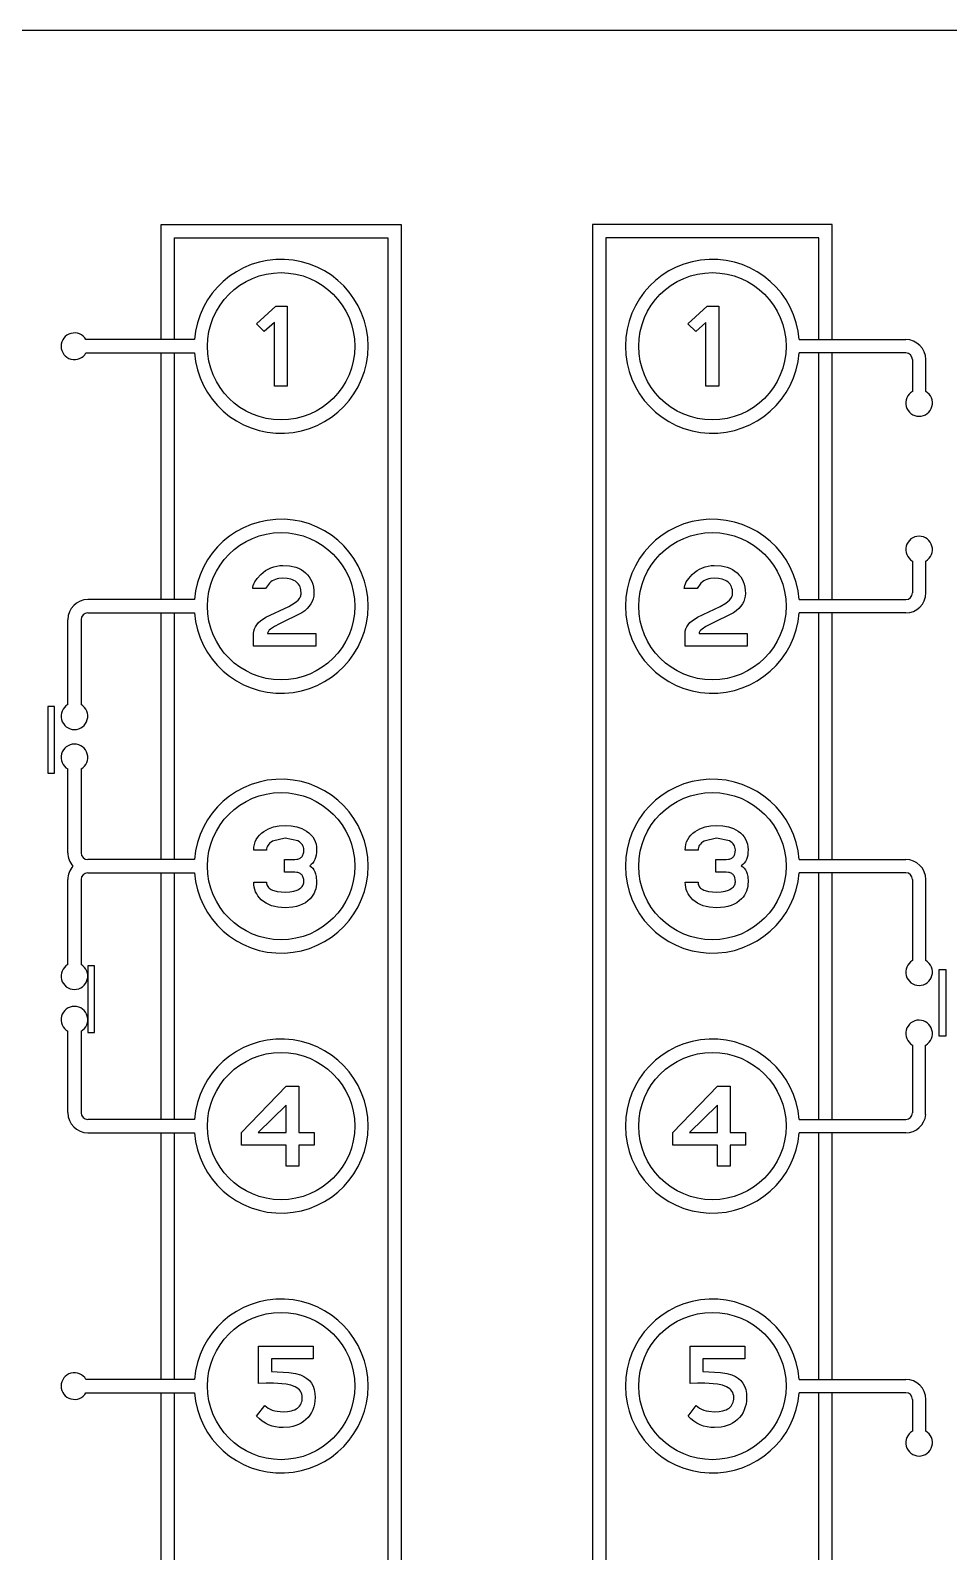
# Model space of a CAD drawing. Header units: millimetres. Extents: x 509 to 2635, y 363 to 1089.
# Drawn here: x 1159.54 to 1174.62, y 690.95 to 715.94 of the extents above; entities that cross this region are included whole.
import ezdxf

# ---------------------------------------------------------------- set-up
doc = ezdxf.new("R2010")
doc.units = ezdxf.units.MM

msp = doc.modelspace()

# ---------------------------------------------------------------- linework, layer by layer
at = {"ltscale": 10}
msp.add_line((1182.703, 715.939), (1151.704, 715.939), dxfattribs=at)
for p, q in [((1161.694, 710.858), (1161.694, 712.752)), ((1161.694, 712.752), (1165.633, 712.752)), ((1165.633, 712.752), (1165.633, 661.938)), ((1168.774, 712.752), (1168.774, 649.126)), ((1172.713, 712.752), (1168.774, 712.752)), ((1172.713, 710.858), (1172.713, 712.752)), ((1161.913, 710.858), (1161.913, 712.533)), ((1161.913, 712.533), (1165.414, 712.533)), ((1165.414, 712.533), (1165.414, 662.157)), ((1168.993, 712.533), (1168.993, 649.345)), ((1172.494, 712.533), (1168.993, 712.533)), ((1172.494, 710.858), (1172.494, 712.533)), ((1163.257, 711.117), (1163.575, 711.406)), ((1163.575, 711.406), (1163.763, 711.406)), ((1163.763, 711.406), (1163.763, 710.092)), ((1170.344, 711.117), (1170.661, 711.406)), ((1170.661, 711.406), (1170.849, 711.406)), ((1170.849, 711.406), (1170.849, 710.092)), ((1163.386, 710.992), (1163.257, 711.117)), ((1163.553, 711.138), (1163.386, 710.992)), ((1163.553, 710.092), (1163.553, 711.138)), ((1170.472, 710.992), (1170.344, 711.117)), ((1170.639, 711.138), (1170.472, 710.992)), ((1170.639, 710.092), (1170.639, 711.138)), ((1162.238, 710.858), (1160.457, 710.858)), ((1172.17, 710.858), (1173.921, 710.858)), ((1160.457, 710.639), (1162.238, 710.639)), ((1161.694, 706.587), (1161.694, 710.639)), ((1161.913, 706.587), (1161.913, 710.639)), ((1173.921, 710.639), (1172.17, 710.639)), ((1172.494, 706.587), (1172.494, 710.639)), ((1172.713, 706.587), (1172.713, 710.639)), ((1174.03, 710.53), (1174.03, 710.008)), ((1174.249, 710.008), (1174.249, 710.53)), ((1163.763, 710.092), (1163.553, 710.092)), ((1170.849, 710.092), (1170.639, 710.092)), ((1163.366, 707.032), (1163.407, 707.063)), ((1163.407, 707.063), (1163.45, 707.089)), ((1163.45, 707.089), (1163.494, 707.11)), ((1163.494, 707.11), (1163.541, 707.126)), ((1163.541, 707.126), (1163.589, 707.138)), ((1163.589, 707.138), (1163.638, 707.145)), ((1163.638, 707.145), (1163.69, 707.148)), ((1163.69, 707.148), (1163.802, 707.14)), ((1163.802, 707.14), (1163.902, 707.118)), ((1163.902, 707.118), (1163.947, 707.101)), ((1163.947, 707.101), (1163.989, 707.08)), ((1163.989, 707.08), (1164.028, 707.056)), ((1164.028, 707.056), (1164.064, 707.028)), ((1170.452, 707.032), (1170.493, 707.063)), ((1170.493, 707.063), (1170.536, 707.089)), ((1170.536, 707.089), (1170.581, 707.11)), ((1170.581, 707.11), (1170.627, 707.126)), ((1170.627, 707.126), (1170.675, 707.138)), ((1170.675, 707.138), (1170.725, 707.145)), ((1170.725, 707.145), (1170.776, 707.148)), ((1170.776, 707.148), (1170.889, 707.14)), ((1170.889, 707.14), (1170.988, 707.118)), ((1170.988, 707.118), (1171.033, 707.101)), ((1171.033, 707.101), (1171.075, 707.08)), ((1171.075, 707.08), (1171.114, 707.056)), ((1171.114, 707.056), (1171.15, 707.028)), ((1174.03, 707.219), (1174.03, 706.697)), ((1174.249, 706.697), (1174.249, 707.219)), ((1163.199, 706.793), (1163.205, 706.82)), ((1163.205, 706.82), (1163.215, 706.848)), ((1163.215, 706.848), (1163.229, 706.877)), ((1163.229, 706.877), (1163.27, 706.935)), ((1163.27, 706.935), (1163.326, 706.997)), ((1163.326, 706.997), (1163.366, 707.032)), ((1163.47, 706.859), (1163.407, 706.767)), ((1163.493, 706.877), (1163.47, 706.859)), ((1163.517, 706.893), (1163.493, 706.877)), ((1163.543, 706.907), (1163.517, 706.893)), ((1163.569, 706.918), (1163.543, 706.907)), ((1163.597, 706.926), (1163.569, 706.918)), ((1163.627, 706.933), (1163.597, 706.926)), ((1163.69, 706.938), (1163.627, 706.933)), ((1163.76, 706.934), (1163.69, 706.938)), ((1163.822, 706.922), (1163.76, 706.934)), ((1163.849, 706.913), (1163.822, 706.922)), ((1163.873, 706.902), (1163.849, 706.913)), ((1163.896, 706.89), (1163.873, 706.902)), ((1163.916, 706.875), (1163.896, 706.89)), ((1163.933, 706.859), (1163.916, 706.875)), ((1163.948, 706.84), (1163.933, 706.859)), ((1163.961, 706.82), (1163.948, 706.84)), ((1163.972, 706.797), (1163.961, 706.82)), ((1164.064, 707.028), (1164.096, 706.996)), ((1164.096, 706.996), (1164.124, 706.961)), ((1164.124, 706.961), (1164.147, 706.923)), ((1164.147, 706.923), (1164.167, 706.882)), ((1164.167, 706.882), (1164.182, 706.838)), ((1164.182, 706.838), (1164.192, 706.791)), ((1170.286, 706.793), (1170.292, 706.82)), ((1170.292, 706.82), (1170.302, 706.848)), ((1170.302, 706.848), (1170.316, 706.877)), ((1170.316, 706.877), (1170.356, 706.935)), ((1170.356, 706.935), (1170.413, 706.997)), ((1170.413, 706.997), (1170.452, 707.032)), ((1170.557, 706.859), (1170.494, 706.767)), ((1170.58, 706.877), (1170.557, 706.859)), ((1170.604, 706.893), (1170.58, 706.877)), ((1170.629, 706.907), (1170.604, 706.893)), ((1170.656, 706.918), (1170.629, 706.907)), ((1170.684, 706.926), (1170.656, 706.918)), ((1170.714, 706.933), (1170.684, 706.926)), ((1170.776, 706.938), (1170.714, 706.933)), ((1170.847, 706.934), (1170.776, 706.938)), ((1170.908, 706.922), (1170.847, 706.934)), ((1170.935, 706.913), (1170.908, 706.922)), ((1170.96, 706.902), (1170.935, 706.913)), ((1170.982, 706.89), (1170.96, 706.902)), ((1171.002, 706.875), (1170.982, 706.89)), ((1171.02, 706.859), (1171.002, 706.875)), ((1171.035, 706.84), (1171.02, 706.859)), ((1171.048, 706.82), (1171.035, 706.84)), ((1171.059, 706.797), (1171.048, 706.82)), ((1171.15, 707.028), (1171.182, 706.996)), ((1171.182, 706.996), (1171.21, 706.961)), ((1171.21, 706.961), (1171.234, 706.923)), ((1171.234, 706.923), (1171.253, 706.882)), ((1171.253, 706.882), (1171.268, 706.838)), ((1171.268, 706.838), (1171.279, 706.791)), ((1162.238, 706.587), (1160.488, 706.587)), ((1163.197, 706.767), (1163.199, 706.793)), ((1163.407, 706.767), (1163.197, 706.767)), ((1163.912, 706.553), (1163.94, 706.579)), ((1163.94, 706.579), (1163.962, 706.606)), ((1163.962, 706.606), (1163.971, 706.619)), ((1163.971, 706.619), (1163.978, 706.633)), ((1163.98, 706.773), (1163.972, 706.797)), ((1163.978, 706.633), (1163.984, 706.646)), ((1163.986, 706.746), (1163.98, 706.773)), ((1163.984, 706.646), (1163.988, 706.66)), ((1163.991, 706.688), (1163.986, 706.746)), ((1163.988, 706.66), (1163.99, 706.674)), ((1163.99, 706.674), (1163.991, 706.688)), ((1164.173, 706.557), (1164.152, 706.516)), ((1164.189, 706.599), (1164.173, 706.557)), ((1164.198, 706.643), (1164.189, 706.599)), ((1164.192, 706.791), (1164.199, 706.741)), ((1164.201, 706.688), (1164.198, 706.643)), ((1164.199, 706.741), (1164.201, 706.688)), ((1170.284, 706.767), (1170.286, 706.793)), ((1170.494, 706.767), (1170.284, 706.767)), ((1170.998, 706.553), (1171.027, 706.579)), ((1171.027, 706.579), (1171.049, 706.606)), ((1171.049, 706.606), (1171.058, 706.619)), ((1171.058, 706.619), (1171.065, 706.633)), ((1171.067, 706.773), (1171.059, 706.797)), ((1171.065, 706.633), (1171.07, 706.646)), ((1171.073, 706.746), (1171.067, 706.773)), ((1171.07, 706.646), (1171.074, 706.66)), ((1171.077, 706.688), (1171.073, 706.746)), ((1171.074, 706.66), (1171.077, 706.674)), ((1171.077, 706.674), (1171.077, 706.688)), ((1171.26, 706.557), (1171.238, 706.516)), ((1171.275, 706.599), (1171.26, 706.557)), ((1171.285, 706.643), (1171.275, 706.599)), ((1171.279, 706.791), (1171.285, 706.741)), ((1171.285, 706.741), (1171.288, 706.688)), ((1171.288, 706.688), (1171.285, 706.643)), ((1172.17, 706.587), (1173.921, 706.587)), ((1160.487, 706.368), (1162.238, 706.368)), ((1161.694, 702.316), (1161.694, 706.368)), ((1161.913, 702.316), (1161.913, 706.368)), ((1163.413, 706.3), (1163.788, 706.476)), ((1164.004, 706.369), (1163.637, 706.186)), ((1163.788, 706.476), (1163.877, 706.527)), ((1163.877, 706.527), (1163.912, 706.553)), ((1164.05, 706.403), (1164.004, 706.369)), ((1164.09, 706.439), (1164.05, 706.403)), ((1164.124, 706.477), (1164.09, 706.439)), ((1164.152, 706.516), (1164.124, 706.477)), ((1170.499, 706.3), (1170.875, 706.476)), ((1171.091, 706.369), (1170.724, 706.186)), ((1170.875, 706.476), (1170.964, 706.527)), ((1170.964, 706.527), (1170.998, 706.553)), ((1171.137, 706.403), (1171.091, 706.369)), ((1171.177, 706.439), (1171.137, 706.403)), ((1171.211, 706.477), (1171.177, 706.439)), ((1171.238, 706.516), (1171.211, 706.477)), ((1173.921, 706.368), (1172.17, 706.368)), ((1172.494, 702.316), (1172.494, 706.368)), ((1172.713, 702.316), (1172.713, 706.368)), ((1160.158, 704.86), (1160.158, 706.257)), ((1160.377, 706.258), (1160.377, 704.86)), ((1163.21, 706.031), (1163.213, 706.068)), ((1163.213, 706.068), (1163.223, 706.105)), ((1163.223, 706.105), (1163.239, 706.14)), ((1163.239, 706.14), (1163.261, 706.174)), ((1163.261, 706.174), (1163.289, 706.208)), ((1163.289, 706.208), (1163.324, 706.24)), ((1163.324, 706.24), (1163.413, 706.3)), ((1163.447, 706.057), (1163.443, 706.048)), ((1163.453, 706.066), (1163.447, 706.057)), ((1163.459, 706.075), (1163.453, 706.066)), ((1163.468, 706.084), (1163.459, 706.075)), ((1163.49, 706.103), (1163.468, 706.084)), ((1163.551, 706.143), (1163.49, 706.103)), ((1163.637, 706.186), (1163.551, 706.143)), ((1170.297, 706.031), (1170.3, 706.068)), ((1170.3, 706.068), (1170.31, 706.105)), ((1170.31, 706.105), (1170.325, 706.14)), ((1170.325, 706.14), (1170.348, 706.174)), ((1170.348, 706.174), (1170.376, 706.208)), ((1170.376, 706.208), (1170.411, 706.24)), ((1170.411, 706.24), (1170.499, 706.3)), ((1170.534, 706.057), (1170.53, 706.048)), ((1170.539, 706.066), (1170.534, 706.057)), ((1170.546, 706.075), (1170.539, 706.066)), ((1170.555, 706.084), (1170.546, 706.075)), ((1170.576, 706.103), (1170.555, 706.084)), ((1170.638, 706.143), (1170.576, 706.103)), ((1170.724, 706.186), (1170.638, 706.143)), ((1163.21, 705.821), (1163.21, 706.031)), ((1164.23, 705.821), (1163.21, 705.821)), ((1163.443, 706.048), (1163.44, 706.035)), ((1163.44, 706.035), (1163.44, 706.031)), ((1163.44, 706.031), (1164.23, 706.031)), ((1164.23, 706.031), (1164.23, 705.821)), ((1170.297, 705.821), (1170.297, 706.031)), ((1171.317, 705.821), (1170.297, 705.821)), ((1170.53, 706.048), (1170.527, 706.035)), ((1170.527, 706.035), (1170.527, 706.031)), ((1170.527, 706.031), (1171.317, 706.031)), ((1171.317, 706.031), (1171.317, 705.821)), ((1159.831, 704.831), (1159.831, 703.736)), ((1159.94, 704.831), (1159.831, 704.831)), ((1159.94, 703.736), (1159.94, 704.831)), ((1159.831, 703.736), (1159.94, 703.736)), ((1160.158, 702.427), (1160.158, 703.804)), ((1160.377, 703.804), (1160.377, 702.426)), ((1163.377, 702.778), (1163.453, 702.821)), ((1163.453, 702.821), (1163.537, 702.852)), ((1163.537, 702.852), (1163.629, 702.871)), ((1163.629, 702.871), (1163.729, 702.877)), ((1163.729, 702.877), (1163.829, 702.871)), ((1163.829, 702.871), (1163.921, 702.854)), ((1163.921, 702.854), (1164.004, 702.824)), ((1164.004, 702.824), (1164.08, 702.784)), ((1170.463, 702.778), (1170.539, 702.821)), ((1170.539, 702.821), (1170.624, 702.852)), ((1170.624, 702.852), (1170.716, 702.871)), ((1170.716, 702.871), (1170.815, 702.877)), ((1170.815, 702.877), (1170.916, 702.871)), ((1170.916, 702.871), (1171.008, 702.854)), ((1171.008, 702.854), (1171.091, 702.824)), ((1171.091, 702.824), (1171.166, 702.784)), ((1163.215, 702.518), (1163.223, 702.563)), ((1163.223, 702.563), (1163.235, 702.605)), ((1163.235, 702.605), (1163.253, 702.645)), ((1163.253, 702.645), (1163.277, 702.683)), ((1163.277, 702.683), (1163.305, 702.717)), ((1163.305, 702.717), (1163.338, 702.749)), ((1163.338, 702.749), (1163.377, 702.778)), ((1163.461, 702.571), (1163.447, 702.553)), ((1163.478, 702.588), (1163.461, 702.571)), ((1163.498, 702.603), (1163.478, 702.588)), ((1163.521, 702.618), (1163.498, 702.603)), ((1163.729, 702.667), (1163.521, 702.618)), ((1163.939, 702.622), (1163.729, 702.667)), ((1163.961, 702.608), (1163.939, 702.622)), ((1163.981, 702.593), (1163.961, 702.608)), ((1163.997, 702.576), (1163.981, 702.593)), ((1164.011, 702.559), (1163.997, 702.576)), ((1164.021, 702.539), (1164.011, 702.559)), ((1164.08, 702.784), (1164.118, 702.755)), ((1164.118, 702.755), (1164.152, 702.723)), ((1164.152, 702.723), (1164.18, 702.688)), ((1164.18, 702.688), (1164.204, 702.651)), ((1164.204, 702.651), (1164.222, 702.611)), ((1164.222, 702.611), (1164.235, 702.568)), ((1164.235, 702.568), (1164.243, 702.522)), ((1170.302, 702.518), (1170.309, 702.563)), ((1170.309, 702.563), (1170.322, 702.605)), ((1170.322, 702.605), (1170.34, 702.645)), ((1170.34, 702.645), (1170.363, 702.683)), ((1170.363, 702.683), (1170.391, 702.717)), ((1170.391, 702.717), (1170.425, 702.749)), ((1170.425, 702.749), (1170.463, 702.778)), ((1170.548, 702.571), (1170.534, 702.553)), ((1170.565, 702.588), (1170.548, 702.571)), ((1170.585, 702.603), (1170.565, 702.588)), ((1170.608, 702.618), (1170.585, 702.603)), ((1170.815, 702.667), (1170.608, 702.618)), ((1171.026, 702.622), (1170.815, 702.667)), ((1171.048, 702.608), (1171.026, 702.622)), ((1171.068, 702.593), (1171.048, 702.608)), ((1171.084, 702.576), (1171.068, 702.593)), ((1171.098, 702.559), (1171.084, 702.576)), ((1171.108, 702.539), (1171.098, 702.559)), ((1171.166, 702.784), (1171.205, 702.755)), ((1171.205, 702.755), (1171.239, 702.723)), ((1171.239, 702.723), (1171.267, 702.688)), ((1171.267, 702.688), (1171.29, 702.651)), ((1171.29, 702.651), (1171.308, 702.611)), ((1171.308, 702.611), (1171.321, 702.568)), ((1171.321, 702.568), (1171.329, 702.522)), ((1162.238, 702.316), (1160.487, 702.316)), ((1163.212, 702.47), (1163.215, 702.518)), ((1163.423, 702.47), (1163.212, 702.47)), ((1163.424, 702.492), (1163.423, 702.47)), ((1163.429, 702.513), (1163.424, 702.492)), ((1163.436, 702.534), (1163.429, 702.513)), ((1163.447, 702.553), (1163.436, 702.534)), ((1163.716, 702.317), (1163.886, 702.317)), ((1163.716, 702.107), (1163.716, 702.317)), ((1163.886, 702.317), (1163.921, 702.32)), ((1163.921, 702.32), (1163.937, 702.323)), ((1163.937, 702.323), (1163.951, 702.327)), ((1163.951, 702.327), (1163.965, 702.332)), ((1163.965, 702.332), (1163.977, 702.339)), ((1163.977, 702.339), (1163.988, 702.347)), ((1163.988, 702.347), (1163.998, 702.356)), ((1163.998, 702.356), (1164.007, 702.367)), ((1164.007, 702.367), (1164.014, 702.378)), ((1164.014, 702.378), (1164.02, 702.391)), ((1164.02, 702.391), (1164.026, 702.405)), ((1164.029, 702.519), (1164.021, 702.539)), ((1164.026, 702.405), (1164.033, 702.437)), ((1164.033, 702.497), (1164.029, 702.519)), ((1164.035, 702.474), (1164.033, 702.497)), ((1164.033, 702.437), (1164.035, 702.474)), ((1164.217, 702.317), (1164.2, 702.286)), ((1164.229, 702.351), (1164.217, 702.317)), ((1164.238, 702.388), (1164.229, 702.351)), ((1164.243, 702.429), (1164.238, 702.388)), ((1164.243, 702.522), (1164.245, 702.474)), ((1164.245, 702.474), (1164.243, 702.429)), ((1170.299, 702.47), (1170.302, 702.518)), ((1170.509, 702.47), (1170.299, 702.47)), ((1170.511, 702.492), (1170.509, 702.47)), ((1170.515, 702.513), (1170.511, 702.492)), ((1170.523, 702.534), (1170.515, 702.513)), ((1170.534, 702.553), (1170.523, 702.534)), ((1170.802, 702.317), (1170.973, 702.317)), ((1170.802, 702.107), (1170.802, 702.317)), ((1170.973, 702.317), (1171.008, 702.32)), ((1171.008, 702.32), (1171.024, 702.323)), ((1171.024, 702.323), (1171.038, 702.327)), ((1171.038, 702.327), (1171.051, 702.332)), ((1171.051, 702.332), (1171.064, 702.339)), ((1171.064, 702.339), (1171.075, 702.347)), ((1171.075, 702.347), (1171.084, 702.356)), ((1171.084, 702.356), (1171.093, 702.367)), ((1171.093, 702.367), (1171.101, 702.378)), ((1171.101, 702.378), (1171.107, 702.391)), ((1171.107, 702.391), (1171.112, 702.405)), ((1171.116, 702.519), (1171.108, 702.539)), ((1171.112, 702.405), (1171.119, 702.437)), ((1171.12, 702.497), (1171.116, 702.519)), ((1171.119, 702.437), (1171.122, 702.474)), ((1171.122, 702.474), (1171.12, 702.497)), ((1171.303, 702.317), (1171.287, 702.286)), ((1171.316, 702.351), (1171.303, 702.317)), ((1171.325, 702.388), (1171.316, 702.351)), ((1171.33, 702.429), (1171.325, 702.388)), ((1171.329, 702.522), (1171.332, 702.474)), ((1171.332, 702.474), (1171.33, 702.429)), ((1172.17, 702.316), (1173.921, 702.316)), ((1160.487, 702.097), (1162.238, 702.097)), ((1161.694, 698.046), (1161.694, 702.097)), ((1161.913, 698.046), (1161.913, 702.097)), ((1163.886, 702.107), (1163.716, 702.107)), ((1163.921, 702.104), (1163.886, 702.107)), ((1163.937, 702.101), (1163.921, 702.104)), ((1163.951, 702.097), (1163.937, 702.101)), ((1163.965, 702.092), (1163.951, 702.097)), ((1163.977, 702.085), (1163.965, 702.092)), ((1163.988, 702.077), (1163.977, 702.085)), ((1163.998, 702.068), (1163.988, 702.077)), ((1164.007, 702.057), (1163.998, 702.068)), ((1164.014, 702.046), (1164.007, 702.057)), ((1164.158, 702.234), (1164.131, 702.213)), ((1164.131, 702.213), (1164.158, 702.195)), ((1164.181, 702.258), (1164.158, 702.234)), ((1164.158, 702.195), (1164.181, 702.172)), ((1164.2, 702.286), (1164.181, 702.258)), ((1164.181, 702.172), (1164.2, 702.145)), ((1164.2, 702.145), (1164.217, 702.114)), ((1164.217, 702.114), (1164.229, 702.079)), ((1164.229, 702.079), (1164.238, 702.04)), ((1170.973, 702.107), (1170.802, 702.107)), ((1171.008, 702.104), (1170.973, 702.107)), ((1171.024, 702.101), (1171.008, 702.104)), ((1171.038, 702.097), (1171.024, 702.101)), ((1171.051, 702.092), (1171.038, 702.097)), ((1171.064, 702.085), (1171.051, 702.092)), ((1171.075, 702.077), (1171.064, 702.085)), ((1171.084, 702.068), (1171.075, 702.077)), ((1171.093, 702.057), (1171.084, 702.068)), ((1171.101, 702.046), (1171.093, 702.057)), ((1171.244, 702.234), (1171.217, 702.213)), ((1171.217, 702.213), (1171.244, 702.195)), ((1171.267, 702.258), (1171.244, 702.234)), ((1171.244, 702.195), (1171.267, 702.172)), ((1171.287, 702.286), (1171.267, 702.258)), ((1171.267, 702.172), (1171.287, 702.145)), ((1171.287, 702.145), (1171.303, 702.114)), ((1171.303, 702.114), (1171.316, 702.079)), ((1171.316, 702.079), (1171.325, 702.04)), ((1173.921, 702.097), (1172.17, 702.097)), ((1172.494, 698.046), (1172.494, 702.097)), ((1172.713, 698.046), (1172.713, 702.097)), ((1160.158, 700.59), (1160.158, 701.986)), ((1160.377, 701.987), (1160.377, 700.59)), ((1163.212, 701.944), (1163.423, 701.944)), ((1163.214, 701.902), (1163.212, 701.944)), ((1163.22, 701.862), (1163.214, 701.902)), ((1163.23, 701.823), (1163.22, 701.862)), ((1163.243, 701.787), (1163.23, 701.823)), ((1163.423, 701.944), (1163.424, 701.924)), ((1163.424, 701.924), (1163.427, 701.906)), ((1163.427, 701.906), (1163.433, 701.889)), ((1163.433, 701.889), (1163.442, 701.873)), ((1163.442, 701.873), (1163.453, 701.859)), ((1163.453, 701.859), (1163.466, 701.846)), ((1163.466, 701.846), (1163.481, 701.834)), ((1163.481, 701.834), (1163.499, 701.823)), ((1163.499, 701.823), (1163.519, 701.813)), ((1163.519, 701.813), (1163.542, 701.805)), ((1163.868, 701.796), (1163.923, 701.813)), ((1163.923, 701.813), (1163.947, 701.825)), ((1163.947, 701.825), (1163.968, 701.838)), ((1163.968, 701.838), (1163.984, 701.849)), ((1163.984, 701.849), (1163.997, 701.861)), ((1163.997, 701.861), (1164.009, 701.874)), ((1164.009, 701.874), (1164.018, 701.888)), ((1164.02, 702.033), (1164.014, 702.046)), ((1164.018, 701.888), (1164.026, 701.903)), ((1164.026, 702.019), (1164.02, 702.033)), ((1164.033, 701.987), (1164.026, 702.019)), ((1164.026, 701.903), (1164.031, 701.918)), ((1164.031, 701.918), (1164.034, 701.934)), ((1164.035, 701.951), (1164.033, 701.987)), ((1164.034, 701.934), (1164.035, 701.951)), ((1164.23, 701.834), (1164.218, 701.798)), ((1164.238, 701.871), (1164.23, 701.834)), ((1164.238, 702.04), (1164.245, 701.951)), ((1164.243, 701.91), (1164.238, 701.871)), ((1164.245, 701.951), (1164.243, 701.91)), ((1170.299, 701.944), (1170.509, 701.944)), ((1170.301, 701.902), (1170.299, 701.944)), ((1170.307, 701.862), (1170.301, 701.902)), ((1170.316, 701.823), (1170.307, 701.862)), ((1170.33, 701.787), (1170.316, 701.823)), ((1170.509, 701.944), (1170.51, 701.924)), ((1170.51, 701.924), (1170.514, 701.906)), ((1170.514, 701.906), (1170.52, 701.889)), ((1170.52, 701.889), (1170.528, 701.873)), ((1170.528, 701.873), (1170.539, 701.859)), ((1170.539, 701.859), (1170.552, 701.846)), ((1170.552, 701.846), (1170.568, 701.834)), ((1170.568, 701.834), (1170.586, 701.823)), ((1170.586, 701.823), (1170.606, 701.813)), ((1170.606, 701.813), (1170.629, 701.805)), ((1170.955, 701.796), (1171.01, 701.813)), ((1171.01, 701.813), (1171.033, 701.825)), ((1171.033, 701.825), (1171.055, 701.838)), ((1171.055, 701.838), (1171.07, 701.849)), ((1171.07, 701.849), (1171.084, 701.861)), ((1171.084, 701.861), (1171.095, 701.874)), ((1171.095, 701.874), (1171.105, 701.888)), ((1171.107, 702.033), (1171.101, 702.046)), ((1171.105, 701.888), (1171.112, 701.903)), ((1171.112, 702.019), (1171.107, 702.033)), ((1171.119, 701.987), (1171.112, 702.019)), ((1171.112, 701.903), (1171.117, 701.918)), ((1171.117, 701.918), (1171.12, 701.934)), ((1171.122, 701.951), (1171.119, 701.987)), ((1171.12, 701.934), (1171.122, 701.951)), ((1171.317, 701.834), (1171.305, 701.798)), ((1171.325, 701.871), (1171.317, 701.834)), ((1171.325, 702.04), (1171.332, 701.951)), ((1171.33, 701.91), (1171.325, 701.871)), ((1171.332, 701.951), (1171.33, 701.91)), ((1174.03, 701.988), (1174.03, 700.656)), ((1174.249, 700.656), (1174.249, 701.988)), ((1163.261, 701.752), (1163.243, 701.787)), ((1163.282, 701.718), (1163.261, 701.752)), ((1163.307, 701.686), (1163.282, 701.718)), ((1163.336, 701.656), (1163.307, 701.686)), ((1163.373, 701.625), (1163.336, 701.656)), ((1163.414, 701.598), (1163.373, 701.625)), ((1163.458, 701.575), (1163.414, 701.598)), ((1163.505, 701.557), (1163.458, 701.575)), ((1163.556, 701.542), (1163.505, 701.557)), ((1163.542, 701.805), (1163.595, 701.792)), ((1163.595, 701.792), (1163.729, 701.782)), ((1163.729, 701.782), (1163.803, 701.786)), ((1163.803, 701.786), (1163.868, 701.796)), ((1163.966, 701.56), (1163.913, 701.544)), ((1164.015, 701.581), (1163.966, 701.56)), ((1164.06, 701.606), (1164.015, 701.581)), ((1164.101, 701.636), (1164.06, 701.606)), ((1164.137, 701.671), (1164.101, 701.636)), ((1164.163, 701.7), (1164.137, 701.671)), ((1164.185, 701.732), (1164.163, 701.7)), ((1164.203, 701.764), (1164.185, 701.732)), ((1164.218, 701.798), (1164.203, 701.764)), ((1170.347, 701.752), (1170.33, 701.787)), ((1170.368, 701.718), (1170.347, 701.752)), ((1170.394, 701.686), (1170.368, 701.718)), ((1170.423, 701.656), (1170.394, 701.686)), ((1170.46, 701.625), (1170.423, 701.656)), ((1170.5, 701.598), (1170.46, 701.625)), ((1170.544, 701.575), (1170.5, 701.598)), ((1170.592, 701.557), (1170.544, 701.575)), ((1170.643, 701.542), (1170.592, 701.557)), ((1170.629, 701.805), (1170.681, 701.792)), ((1170.681, 701.792), (1170.815, 701.782)), ((1170.815, 701.782), (1170.89, 701.786)), ((1170.89, 701.786), (1170.955, 701.796)), ((1171.053, 701.56), (1171, 701.544)), ((1171.102, 701.581), (1171.053, 701.56)), ((1171.147, 701.606), (1171.102, 701.581)), ((1171.187, 701.636), (1171.147, 701.606)), ((1171.224, 701.671), (1171.187, 701.636)), ((1171.249, 701.7), (1171.224, 701.671)), ((1171.271, 701.732), (1171.249, 701.7)), ((1171.29, 701.764), (1171.271, 701.732)), ((1171.305, 701.798), (1171.29, 701.764)), ((1163.61, 701.532), (1163.556, 701.542)), ((1163.729, 701.524), (1163.61, 701.532)), ((1163.856, 701.533), (1163.729, 701.524)), ((1163.913, 701.544), (1163.856, 701.533)), ((1170.697, 701.532), (1170.643, 701.542)), ((1170.815, 701.524), (1170.697, 701.532)), ((1170.942, 701.533), (1170.815, 701.524)), ((1171, 701.544), (1170.942, 701.533)), ((1160.596, 700.571), (1160.486, 700.571)), ((1160.486, 700.571), (1160.486, 699.476)), ((1160.596, 699.476), (1160.596, 700.571)), ((1174.469, 700.51), (1174.578, 700.51)), ((1174.469, 699.415), (1174.469, 700.51)), ((1174.578, 700.51), (1174.578, 699.415)), ((1160.158, 698.157), (1160.158, 699.495)), ((1160.377, 699.495), (1160.377, 698.156)), ((1160.486, 699.476), (1160.596, 699.476)), ((1174.578, 699.415), (1174.469, 699.415)), ((1174.03, 699.268), (1174.03, 698.155)), ((1174.248, 698.125), (1174.248, 699.268)), ((1163.009, 697.832), (1163.742, 698.593)), ((1163.742, 698.593), (1163.952, 698.593)), ((1163.952, 698.593), (1163.952, 697.832)), ((1170.096, 697.832), (1170.829, 698.593)), ((1170.829, 698.593), (1171.039, 698.593)), ((1171.039, 698.593), (1171.039, 697.832)), ((1163.742, 698.281), (1163.284, 697.832)), ((1163.742, 697.832), (1163.742, 698.281)), ((1170.829, 698.281), (1170.37, 697.832)), ((1170.829, 697.832), (1170.829, 698.281)), ((1162.238, 698.046), (1160.487, 698.046)), ((1160.488, 697.827), (1162.238, 697.827)), ((1161.694, 693.774), (1161.694, 697.826)), ((1161.913, 693.774), (1161.913, 697.826)), ((1163.009, 697.622), (1163.009, 697.832)), ((1163.284, 697.832), (1163.742, 697.832)), ((1163.952, 697.832), (1164.202, 697.832)), ((1164.202, 697.832), (1164.202, 697.622)), ((1170.096, 697.622), (1170.096, 697.832)), ((1170.37, 697.832), (1170.829, 697.832)), ((1171.039, 697.832), (1171.289, 697.832)), ((1171.289, 697.832), (1171.289, 697.622)), ((1172.17, 698.046), (1173.921, 698.046)), ((1173.921, 697.827), (1172.17, 697.827)), ((1172.494, 693.774), (1172.494, 697.827)), ((1172.713, 693.774), (1172.713, 697.827)), ((1163.742, 697.622), (1163.009, 697.622)), ((1163.742, 697.279), (1163.742, 697.622)), ((1163.952, 697.622), (1163.952, 697.279)), ((1164.202, 697.622), (1163.952, 697.622)), ((1170.829, 697.622), (1170.096, 697.622)), ((1170.829, 697.279), (1170.829, 697.622)), ((1171.289, 697.622), (1171.039, 697.622)), ((1171.039, 697.622), (1171.039, 697.279)), ((1163.952, 697.279), (1163.742, 697.279)), ((1171.039, 697.279), (1170.829, 697.279)), ((1163.293, 694.322), (1164.19, 694.322)), ((1163.293, 693.707), (1163.293, 694.322)), ((1164.19, 694.322), (1164.19, 694.112)), ((1170.379, 693.707), (1170.379, 694.322)), ((1170.379, 694.322), (1171.277, 694.322)), ((1171.277, 694.322), (1171.277, 694.112)), ((1164.19, 694.112), (1163.503, 694.112)), ((1163.503, 694.112), (1163.503, 693.904)), ((1171.277, 694.112), (1170.59, 694.112)), ((1170.59, 694.112), (1170.59, 693.904)), ((1163.503, 693.904), (1163.789, 693.89)), ((1163.789, 693.89), (1163.896, 693.873)), ((1163.896, 693.873), (1163.98, 693.849)), ((1163.98, 693.849), (1164.036, 693.823)), ((1164.036, 693.823), (1164.085, 693.791)), ((1170.59, 693.904), (1170.876, 693.89)), ((1170.876, 693.89), (1170.983, 693.873)), ((1170.983, 693.873), (1171.067, 693.849)), ((1171.067, 693.849), (1171.123, 693.823)), ((1171.123, 693.823), (1171.172, 693.791)), ((1162.238, 693.774), (1160.457, 693.774)), ((1163.414, 693.71), (1163.293, 693.707)), ((1163.534, 693.711), (1163.414, 693.71)), ((1163.743, 693.696), (1163.534, 693.711)), ((1163.824, 693.678), (1163.743, 693.696)), ((1163.891, 693.653), (1163.824, 693.678)), ((1163.919, 693.637), (1163.891, 693.653)), ((1163.943, 693.62), (1163.919, 693.637)), ((1163.964, 693.601), (1163.943, 693.62)), ((1163.98, 693.58), (1163.964, 693.601)), ((1163.993, 693.557), (1163.98, 693.58)), ((1164.085, 693.791), (1164.126, 693.754)), ((1164.126, 693.754), (1164.16, 693.71)), ((1164.16, 693.71), (1164.187, 693.661)), ((1164.187, 693.661), (1164.205, 693.606)), ((1164.205, 693.606), (1164.217, 693.545)), ((1170.5, 693.71), (1170.379, 693.707)), ((1170.621, 693.711), (1170.5, 693.71)), ((1170.829, 693.696), (1170.621, 693.711)), ((1170.911, 693.678), (1170.829, 693.696)), ((1170.978, 693.653), (1170.911, 693.678)), ((1171.006, 693.637), (1170.978, 693.653)), ((1171.03, 693.62), (1171.006, 693.637)), ((1171.05, 693.601), (1171.03, 693.62)), ((1171.067, 693.58), (1171.05, 693.601)), ((1171.08, 693.557), (1171.067, 693.58)), ((1171.172, 693.791), (1171.213, 693.754)), ((1171.213, 693.754), (1171.247, 693.71)), ((1171.247, 693.71), (1171.273, 693.661)), ((1171.273, 693.661), (1171.292, 693.606)), ((1171.292, 693.606), (1171.303, 693.545)), ((1172.17, 693.774), (1173.921, 693.774)), ((1160.457, 693.555), (1162.238, 693.555)), ((1161.694, 689.483), (1161.694, 693.555)), ((1161.913, 689.483), (1161.913, 693.555)), ((1163.259, 693.171), (1163.393, 693.344)), ((1163.393, 693.344), (1163.419, 693.321)), ((1163.419, 693.321), (1163.448, 693.301)), ((1163.931, 693.303), (1163.95, 693.318)), ((1163.95, 693.318), (1163.966, 693.336)), ((1163.966, 693.336), (1163.979, 693.355)), ((1163.979, 693.355), (1163.99, 693.376)), ((1163.99, 693.376), (1163.999, 693.399)), ((1164.003, 693.533), (1163.993, 693.557)), ((1163.999, 693.399), (1164.005, 693.423)), ((1164.008, 693.506), (1164.003, 693.533)), ((1164.005, 693.423), (1164.009, 693.45)), ((1164.01, 693.478), (1164.008, 693.506)), ((1164.009, 693.45), (1164.01, 693.478)), ((1164.199, 693.321), (1164.183, 693.274)), ((1164.211, 693.37), (1164.199, 693.321)), ((1164.218, 693.423), (1164.211, 693.37)), ((1164.217, 693.545), (1164.22, 693.478)), ((1164.22, 693.478), (1164.218, 693.423)), ((1170.345, 693.171), (1170.479, 693.344)), ((1170.479, 693.344), (1170.505, 693.321)), ((1170.505, 693.321), (1170.534, 693.301)), ((1171.018, 693.303), (1171.036, 693.318)), ((1171.036, 693.318), (1171.052, 693.336)), ((1171.052, 693.336), (1171.066, 693.355)), ((1171.066, 693.355), (1171.077, 693.376)), ((1171.077, 693.376), (1171.086, 693.399)), ((1171.089, 693.533), (1171.08, 693.557)), ((1171.086, 693.399), (1171.092, 693.423)), ((1171.095, 693.506), (1171.089, 693.533)), ((1171.092, 693.423), (1171.096, 693.45)), ((1171.097, 693.478), (1171.095, 693.506)), ((1171.096, 693.45), (1171.097, 693.478)), ((1171.286, 693.321), (1171.269, 693.274)), ((1171.298, 693.37), (1171.286, 693.321)), ((1171.305, 693.423), (1171.298, 693.37)), ((1171.303, 693.545), (1171.307, 693.478)), ((1171.307, 693.478), (1171.305, 693.423)), ((1173.921, 693.555), (1172.17, 693.555)), ((1172.494, 689.503), (1172.494, 693.555)), ((1172.713, 689.503), (1172.713, 693.555)), ((1174.03, 693.446), (1174.03, 692.924)), ((1174.249, 692.924), (1174.249, 693.446)), ((1163.305, 693.126), (1163.259, 693.171)), ((1163.353, 693.088), (1163.305, 693.126)), ((1163.404, 693.056), (1163.353, 693.088)), ((1163.448, 693.301), (1163.48, 693.283)), ((1163.48, 693.283), (1163.516, 693.269)), ((1163.516, 693.269), (1163.556, 693.258)), ((1163.556, 693.258), (1163.598, 693.251)), ((1163.598, 693.251), (1163.693, 693.244)), ((1163.693, 693.244), (1163.768, 693.248)), ((1163.768, 693.248), (1163.832, 693.259)), ((1163.832, 693.259), (1163.86, 693.267)), ((1163.86, 693.267), (1163.886, 693.277)), ((1163.886, 693.277), (1163.91, 693.289)), ((1163.91, 693.289), (1163.931, 693.303)), ((1164.031, 693.083), (1163.991, 693.056)), ((1164.069, 693.114), (1164.031, 693.083)), ((1164.105, 693.15), (1164.069, 693.114)), ((1164.135, 693.188), (1164.105, 693.15)), ((1164.161, 693.23), (1164.135, 693.188)), ((1164.183, 693.274), (1164.161, 693.23)), ((1170.391, 693.126), (1170.345, 693.171)), ((1170.44, 693.088), (1170.391, 693.126)), ((1170.491, 693.056), (1170.44, 693.088)), ((1170.534, 693.301), (1170.567, 693.283)), ((1170.567, 693.283), (1170.603, 693.269)), ((1170.603, 693.269), (1170.642, 693.258)), ((1170.642, 693.258), (1170.685, 693.251)), ((1170.685, 693.251), (1170.78, 693.244)), ((1170.78, 693.244), (1170.854, 693.248)), ((1170.854, 693.248), (1170.919, 693.259)), ((1170.919, 693.259), (1170.947, 693.267)), ((1170.947, 693.267), (1170.973, 693.277)), ((1170.973, 693.277), (1170.997, 693.289)), ((1170.997, 693.289), (1171.018, 693.303)), ((1171.118, 693.083), (1171.078, 693.056)), ((1171.156, 693.114), (1171.118, 693.083)), ((1171.191, 693.15), (1171.156, 693.114)), ((1171.222, 693.188), (1171.191, 693.15)), ((1171.248, 693.23), (1171.222, 693.188)), ((1171.269, 693.274), (1171.248, 693.23)), ((1163.457, 693.029), (1163.404, 693.056)), ((1163.513, 693.008), (1163.457, 693.029)), ((1163.571, 692.993), (1163.513, 693.008)), ((1163.631, 692.985), (1163.571, 692.993)), ((1163.693, 692.982), (1163.631, 692.985)), ((1163.803, 692.99), (1163.693, 692.982)), ((1163.854, 693), (1163.803, 692.99)), ((1163.902, 693.015), (1163.854, 693)), ((1163.948, 693.033), (1163.902, 693.015)), ((1163.991, 693.056), (1163.948, 693.033)), ((1170.544, 693.029), (1170.491, 693.056)), ((1170.599, 693.008), (1170.544, 693.029)), ((1170.657, 692.993), (1170.599, 693.008)), ((1170.718, 692.985), (1170.657, 692.993)), ((1170.78, 692.982), (1170.718, 692.985)), ((1170.89, 692.99), (1170.78, 692.982)), ((1170.941, 693), (1170.89, 692.99)), ((1170.989, 693.015), (1170.941, 693)), ((1171.035, 693.033), (1170.989, 693.015)), ((1171.078, 693.056), (1171.035, 693.033))]:
    msp.add_line(p, q)
for centre in [(1163.662, 710.749), (1170.745, 710.749), (1163.662, 706.478), (1170.745, 706.478), (1163.662, 702.207), (1170.745, 702.207), (1163.662, 697.936), (1170.745, 697.936), (1163.662, 693.665), (1170.745, 693.665)]:
    msp.add_circle(centre, 1.21)
for centre, radius, start, end in [((1163.662, 710.749), 1.429, 184.3964, 175.6036), ((1170.745, 710.749), 1.429, 4.3964, 355.6036), ((1160.267, 710.749), 0.219, 30, 330), ((1173.921, 710.53), 0.329, 0, 90), ((1173.921, 710.53), 0.11, 0, 90), ((1174.14, 709.818), 0.219, 120, 60), ((1163.662, 706.478), 1.429, 184.3964, 175.6036), ((1170.745, 706.478), 1.429, 4.3964, 355.6036), ((1174.14, 707.409), 0.219, 300, 240), ((1160.488, 706.257), 0.33, 90, 180), ((1173.921, 706.697), 0.329, 270, 360), ((1173.921, 706.697), 0.11, 270, 360), ((1160.487, 706.258), 0.11, 90, 180), ((1160.267, 704.671), 0.219, 120, 60), ((1160.267, 703.994), 0.219, 300, 240), ((1163.662, 702.207), 1.429, 184.3964, 175.6036), ((1170.745, 702.207), 1.429, 4.3964, 355.6036), ((1160.488, 702.427), 0.33, 180, 221.9249), ((1160.487, 702.426), 0.11, 180, 270), ((1173.921, 701.988), 0.329, 0, 90), ((1160.488, 701.986), 0.33, 138.0751, 180), ((1160.487, 701.987), 0.11, 90, 180), ((1173.921, 701.988), 0.11, 360, 90), ((1160.267, 700.4), 0.219, 120, 60), ((1174.14, 700.466), 0.219, 120, 60.0492), ((1160.267, 699.685), 0.219, 300, 240), ((1174.14, 699.458), 0.219, 299.6229, 240), ((1163.662, 697.936), 1.429, 184.3964, 175.6036), ((1170.745, 697.936), 1.429, 4.3964, 355.6036), ((1160.488, 698.157, 0), 0.33, 180, 270), ((1160.487, 698.156), 0.11, 180, 270), ((1173.921, 698.155), 0.11, 270, 360), ((1173.921, 698.155), 0.329, 270, 354.8088), ((1163.662, 693.665), 1.429, 184.3964, 175.6036), ((1170.745, 693.665), 1.429, 4.3964, 355.6036), ((1160.267, 693.665), 0.219, 30, 330), ((1173.921, 693.446), 0.329, 0, 90), ((1173.921, 693.446), 0.11, 0, 90), ((1174.14, 692.734), 0.219, 120, 60)]:
    msp.add_arc(centre, radius, start, end)

doc.saveas('drawing.dxf')
